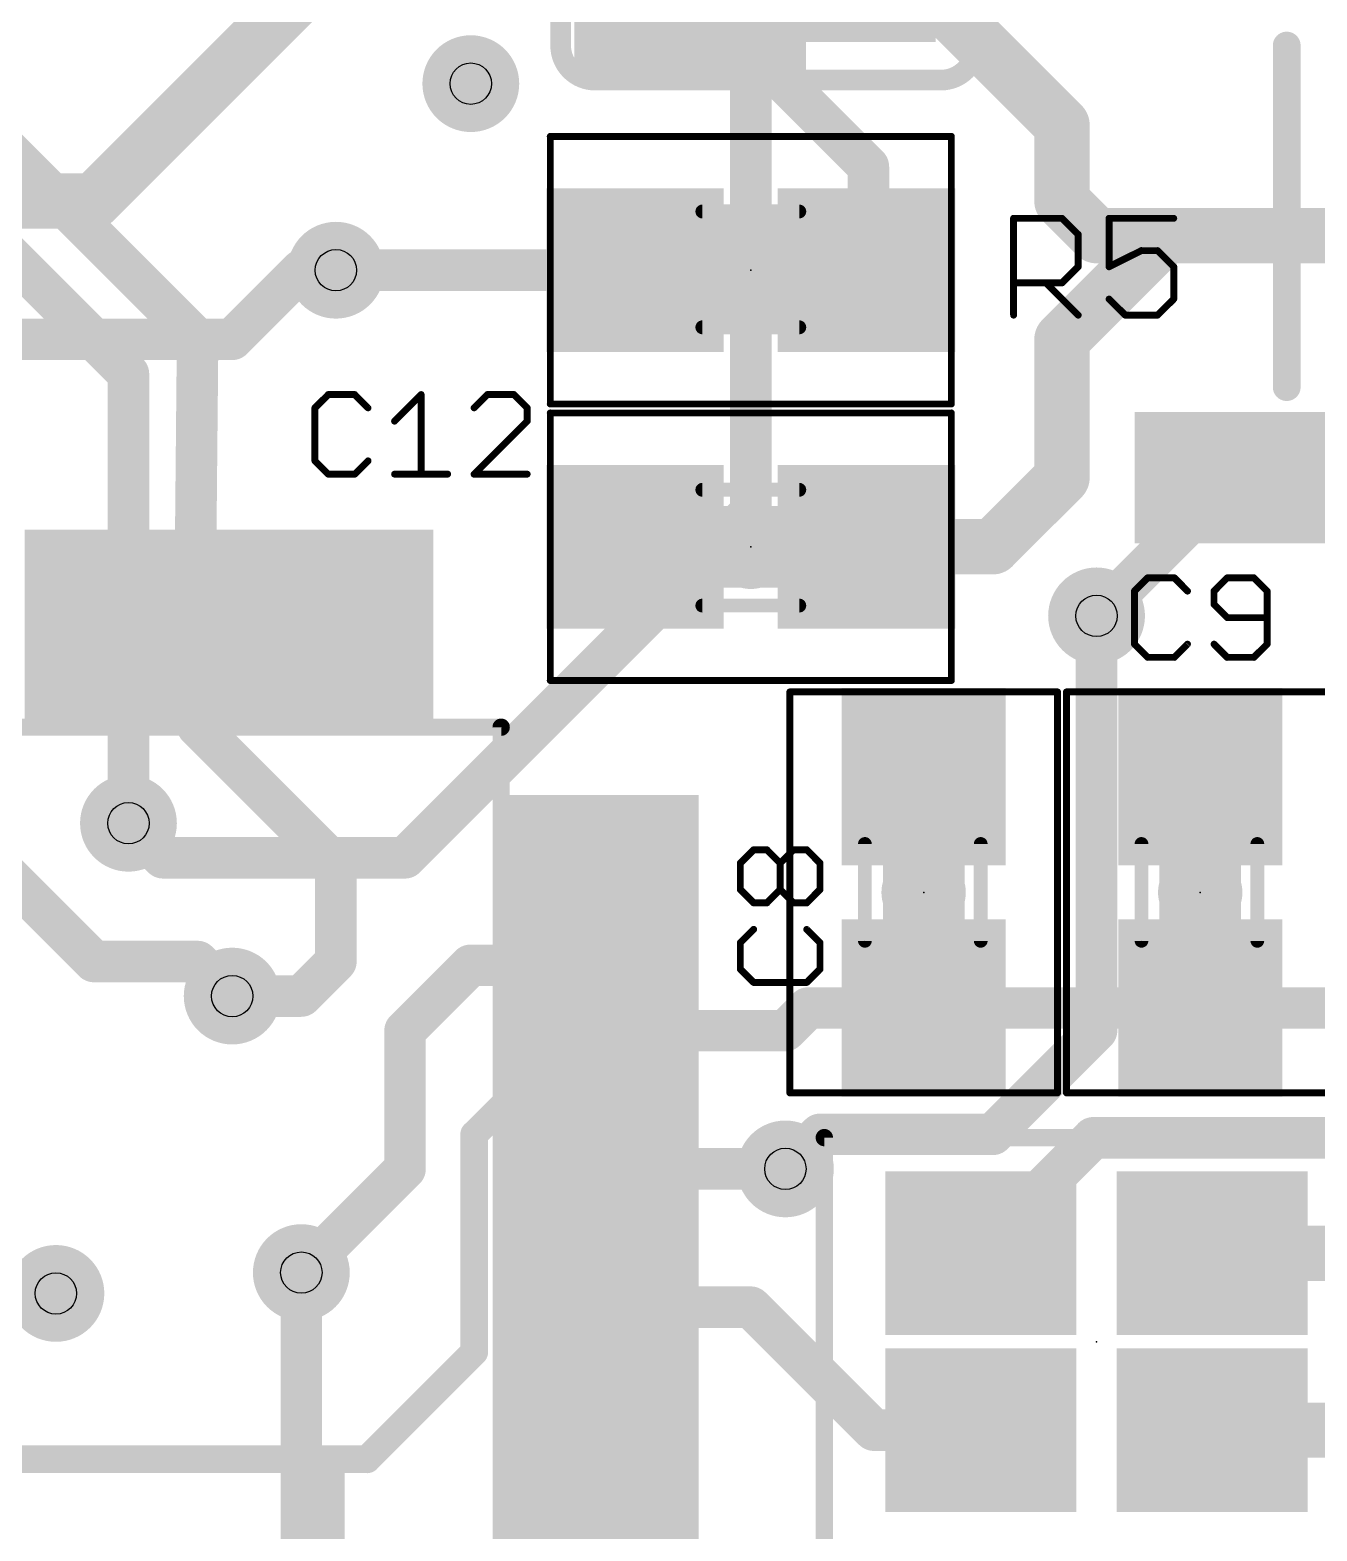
# Model space of a CAD drawing. Header units: inches. Extents: x 45 to 322, y 27 to 227.
# Drawn here: x 290.35 to 299.81, y 94.26 to 105.29 of the extents above; entities that cross this region are included whole.
import ezdxf

# ---------------------------------------------------------------- set-up
doc = ezdxf.new("R2010")
doc.units = ezdxf.units.IN
doc.header["$MEASUREMENT"] = 0
for name, color, linetype in [('1', 22, 'Continuous'), ('16', 175, 'Continuous'), ('18', 82, 'Continuous'), ('21', 253, 'Continuous'), ('23', 7, 'Continuous'), ('25', 253, 'Continuous'), ('29', 253, 'Continuous'), ('31', 253, 'Continuous'), ('35', 253, 'Continuous'), ('39', 22, 'Continuous'), ('44', 253, 'Continuous'), ('51', 253, 'Continuous')]:
    doc.layers.add(name, color=color, linetype=linetype)

# ---------------------------------------------------------------- blocks, each defined once
blk = doc.blocks.new('RECT')
blk.add_solid([(-0.5, -0.5), (0.5, -0.5), (-0.5, 0.5), (0.5, 0.5)])
blk = doc.blocks.new('ROUNDV')
at = {"const_width": 0.5}
blk.add_lwpolyline([(0, -0.25, 1), (0, 0.25, 1), (0, -0.25)], format="xyb", dxfattribs=at)

msp = doc.modelspace()

# ---------------------------------------------------------------- linework, layer by layer
msp.add_spline([(284.592, 226.968), (322.092, 126.968), (284.592, 26.968)], degree=3)
at = {"layer": '1'}
for points, const_width in [([(297.935, 104.595), (296.589, 105.941)], 0.406), ([(295.776, 105.941), (295.776, 105.026)], 0.305), ([(288.41, 105.433), (291.077, 102.766)], 0.305), ([(295.776, 105.026), (296.513, 104.29)], 0.305), ([(289.68, 104.925), (291.585, 103.02)], 0.305), ([(297.935, 104.036), (297.935, 104.595)], 0.406), ([(296.513, 104.29), (296.513, 103.541)], 0.305), ([(298.189, 103.782), (297.935, 104.036)], 0.406), ([(297.935, 103.02), (298.697, 103.782)], 0.406), ([(298.697, 103.782), (298.189, 103.782)], 0.406), ([(298.697, 103.782), (305.555, 103.782)], 0.406), ([(294.799, 103.528), (292.601, 103.528)], 0.305), ([(296.513, 103.541), (296.499, 103.528)], 0.305), ([(291.585, 103.02), (291.565, 100.92)], 0.305), ([(297.935, 102.004), (297.935, 103.02)], 0.406), ([(291.077, 102.766), (291.077, 100.932)], 0.305), ([(297.427, 101.496), (297.935, 102.004)], 0.406), ([(299.205, 102.004), (298.189, 100.988)], 0.305), ([(299.332, 102.004), (299.205, 102.004)], 0.305), ([(299.332, 102.004), (301.999, 102.004)], 0.305), ([(296.499, 101.496), (297.427, 101.496)], 0.406), ([(291.077, 100.932), (291.065, 100.92)], 0.305), ([(291.077, 100.908), (291.065, 100.92)], 0.305), ([(291.077, 99.464), (291.077, 100.908)], 0.305), ([(291.585, 100.9), (291.565, 100.92)], 0.305), ([(291.585, 100.175), (291.585, 100.9)], 0.305), ([(292.601, 99.159), (291.585, 100.175)], 0.305), ([(292.601, 98.448), (292.601, 99.159)], 0.305), ([(292.347, 98.194), (292.601, 98.448)], 0.305), ([(293.589, 98.42), (293.109, 97.94)], 0.305), ([(294.565, 98.42), (293.589, 98.42)], 0.305), ([(291.839, 98.194), (292.347, 98.194)], 0.305), ([(296.069, 98.106), (295.903, 97.94)], 0.305), ([(296.919, 98.106), (296.069, 98.106)], 0.305), ([(296.919, 98.106), (298.951, 98.106)], 0.305), ([(298.951, 98.106), (300.983, 98.106)], 0.305), ([(293.109, 97.94), (293.109, 96.924)], 0.305), ([(294.585, 97.94), (294.565, 97.92)], 0.305), ([(295.903, 97.94), (294.585, 97.94)], 0.305), ([(293.859, 97.42), (293.617, 97.178)], 0.203), ([(294.565, 97.42), (293.859, 97.42)], 0.203), ([(297.339, 96.328), (298.164, 97.152)], 0.305), ([(298.164, 97.152), (300.297, 97.152)], 0.305), ([(293.617, 97.178), (293.617, 95.578)], 0.203), ([(293.109, 96.924), (292.347, 96.162)], 0.305), ([(294.125, 96.924), (294.561, 96.924)], 0.305), ([(295.903, 96.924), (294.561, 96.924)], 0.305), ([(294.561, 96.924), (294.565, 96.92)], 0.305), ([(297.339, 96.304), (297.339, 96.328)], 0.203), ([(299.039, 96.304), (300.079, 96.304)], 0.406), ([(294.577, 95.908), (294.565, 95.92)], 0.305), ([(295.649, 95.908), (294.577, 95.908)], 0.305), ([(296.553, 95.004), (295.649, 95.908)], 0.305), ([(293.617, 95.578), (292.83, 94.79)], 0.203), ([(299.039, 95.004), (300.109, 95.004)], 0.406), ([(297.339, 95.004), (296.553, 95.004)], 0.305), ([(292.499, 94.79), (289.629, 94.79)], 0.203), ([(292.83, 94.79), (292.499, 94.79)], 0.203), ([(292.565, 94.725), (292.499, 94.79)], 0.203), ([(292.565, 92.42), (292.565, 94.725)], 0.203)]:
    msp.add_lwpolyline(points, dxfattribs=dict(at, const_width=const_width))
for points, const_width in [([(295.83, 105.08, 1), (295.722, 104.973)], 0.152), ([(295.7, 105.026, 1), (295.852, 105.026)], 0.152), ([(298.037, 104.595, 1), (297.833, 104.595)], 0.203), ([(297.863, 104.523, 1), (298.007, 104.666)], 0.203), ([(296.589, 104.29, 1), (296.436, 104.29)], 0.152), ([(296.459, 104.236, 1), (296.566, 104.344)], 0.152), ([(298.007, 104.108, 1), (297.863, 103.964)], 0.203), ([(297.833, 104.036, 1), (298.037, 104.036)], 0.203), ([(298.189, 103.883, 1), (298.189, 103.68)], 0.203), ([(298.117, 103.71, 1), (298.261, 103.854)], 0.203), ([(298.697, 103.883, 1), (298.697, 103.68)], 0.203), ([(298.769, 103.71, 1), (298.625, 103.854)], 0.203), ([(298.697, 103.68, 1), (298.697, 103.883)], 0.203), ([(292.601, 103.604, 1), (292.601, 103.452)], 0.152), ([(294.799, 103.452, 1), (294.799, 103.604)], 0.152), ([(296.566, 103.488, 1), (296.459, 103.595)], 0.152), ([(296.445, 103.582, 1), (296.553, 103.474)], 0.152), ([(296.436, 103.541, 1), (296.589, 103.541)], 0.152), ([(291.661, 103.019, 1), (291.509, 103.021)], 0.152), ([(291.531, 102.966, 1), (291.639, 103.074)], 0.152), ([(298.037, 103.02, 1), (297.833, 103.02)], 0.203), ([(297.863, 103.092, 1), (298.007, 102.948)], 0.203), ([(291.153, 102.766, 1), (291.001, 102.766)], 0.152), ([(291.023, 102.712, 1), (291.131, 102.82)], 0.152), ([(298.007, 101.932, 1), (297.863, 102.076)], 0.203), ([(299.205, 102.08, 1), (299.205, 101.928)], 0.152), ([(299.259, 101.95, 1), (299.151, 102.058)], 0.152), ([(299.332, 102.08, 1), (299.332, 101.928)], 0.152), ([(299.332, 101.928, 1), (299.332, 102.08)], 0.152), ([(297.833, 102.004, 1), (298.037, 102.004)], 0.203), ([(296.499, 101.597, 1), (296.499, 101.394)], 0.203), ([(297.427, 101.394, 1), (297.427, 101.597)], 0.203), ([(297.355, 101.568, 1), (297.499, 101.424)], 0.203), ([(291.119, 100.974, 1), (291.011, 100.866)], 0.152), ([(291.011, 100.974, 1), (291.119, 100.866)], 0.152), ([(291.153, 100.908, 1), (291.001, 100.908)], 0.152), ([(291.131, 100.878, 1), (291.023, 100.986)], 0.152), ([(291.023, 100.854, 1), (291.131, 100.962)], 0.152), ([(291.619, 100.974, 1), (291.511, 100.866)], 0.152), ([(291.661, 100.9, 1), (291.509, 100.9)], 0.152), ([(298.135, 101.042, 1), (298.243, 100.934)], 0.152), ([(291.001, 100.932, 1), (291.153, 100.932)], 0.152), ([(291.489, 100.921, 1), (291.641, 100.919)], 0.152), ([(291.531, 100.846, 1), (291.639, 100.954)], 0.152), ([(291.639, 100.229, 1), (291.531, 100.121)], 0.152), ([(291.509, 100.175, 1), (291.661, 100.175)], 0.152), ([(291.001, 99.464, 1), (291.153, 99.464)], 0.152), ([(292.677, 99.159, 1), (292.525, 99.159)], 0.152), ([(292.547, 99.105, 1), (292.655, 99.213)], 0.152), ([(292.525, 98.448, 1), (292.677, 98.448)], 0.152), ([(292.655, 98.394, 1), (292.547, 98.502)], 0.152), ([(293.589, 98.496, 1), (293.589, 98.344)], 0.152), ([(293.643, 98.366, 1), (293.535, 98.474)], 0.152), ([(294.565, 98.344, 1), (294.565, 98.496)], 0.152), ([(291.839, 98.27, 1), (291.839, 98.118)], 0.152), ([(292.293, 98.248, 1), (292.401, 98.14)], 0.152), ([(292.347, 98.118, 1), (292.347, 98.27)], 0.152), ([(296.069, 98.182, 1), (296.069, 98.03)], 0.152), ([(296.123, 98.052, 1), (296.015, 98.16)], 0.152), ([(296.919, 98.182, 1), (296.919, 98.03)], 0.152), ([(296.919, 98.03, 1), (296.919, 98.182)], 0.152), ([(298.951, 98.182, 1), (298.951, 98.03)], 0.152), ([(298.951, 98.03, 1), (298.951, 98.182)], 0.152), ([(293.185, 97.94, 1), (293.033, 97.94)], 0.152), ([(293.055, 97.994, 1), (293.163, 97.886)], 0.152), ([(294.585, 98.016, 1), (294.585, 97.864)], 0.152), ([(294.639, 97.886, 1), (294.531, 97.994)], 0.152), ([(295.849, 97.994, 1), (295.957, 97.886)], 0.152), ([(295.903, 97.864, 1), (295.903, 98.016)], 0.152), ([(294.511, 97.974, 1), (294.619, 97.866)], 0.152), ([(293.859, 97.471, 1), (293.859, 97.369)], 0.102), ([(293.895, 97.384, 1), (293.823, 97.456)], 0.102), ([(294.565, 97.369, 1), (294.565, 97.471)], 0.102), ([(298.164, 97.229, 1), (298.164, 97.076)], 0.152), ([(298.217, 97.099, 1), (298.11, 97.206)], 0.152), ([(293.668, 97.178, 1), (293.566, 97.178)], 0.102), ([(293.581, 97.214, 1), (293.653, 97.142)], 0.102), ([(293.163, 96.87, 1), (293.055, 96.978)], 0.152), ([(294.125, 97, 1), (294.125, 96.848)], 0.152), ([(294.561, 97, 1), (294.561, 96.848)], 0.152), ([(294.615, 96.978, 1), (294.507, 96.87)], 0.152), ([(294.561, 96.848, 1), (294.561, 97)], 0.152), ([(295.903, 96.848, 1), (295.903, 97)], 0.152), ([(293.033, 96.924, 1), (293.185, 96.924)], 0.152), ([(294.511, 96.866, 1), (294.619, 96.974)], 0.152), ([(297.285, 96.382, 1), (297.393, 96.274)], 0.152), ([(297.39, 96.328, 1), (297.288, 96.328)], 0.102), ([(299.039, 96.405, 1), (299.039, 96.202)], 0.203), ([(292.293, 96.216, 1), (292.401, 96.108)], 0.152), ([(297.288, 96.304, 1), (297.39, 96.304)], 0.102), ([(294.619, 95.974, 1), (294.511, 95.866)], 0.152), ([(294.577, 95.984, 1), (294.577, 95.832)], 0.152), ([(294.523, 95.854, 1), (294.631, 95.962)], 0.152), ([(295.703, 95.962, 1), (295.595, 95.854)], 0.152), ([(295.649, 95.832, 1), (295.649, 95.984)], 0.152), ([(293.566, 95.578, 1), (293.668, 95.578)], 0.102), ([(293.653, 95.542, 1), (293.581, 95.614)], 0.102), ([(299.039, 95.105, 1), (299.039, 94.902)], 0.203), ([(296.553, 95.08, 1), (296.553, 94.928)], 0.152), ([(296.499, 94.95, 1), (296.607, 95.058)], 0.152), ([(297.339, 94.928, 1), (297.339, 95.08)], 0.152), ([(292.499, 94.841, 1), (292.499, 94.739)], 0.102), ([(292.535, 94.826, 1), (292.463, 94.754)], 0.102), ([(292.499, 94.739, 1), (292.499, 94.841)], 0.102), ([(292.794, 94.826, 1), (292.865, 94.754)], 0.102), ([(292.83, 94.739, 1), (292.83, 94.841)], 0.102), ([(292.616, 94.725, 1), (292.514, 94.725)], 0.102), ([(292.529, 94.689, 1), (292.601, 94.761)], 0.102)]:
    msp.add_lwpolyline(points, format="xyb", dxfattribs=dict(at, const_width=const_width))
at = {"layer": '16'}
for points, const_width in [([(295.649, 108.354), (295.649, 101.75)], 0.305), ([(293.109, 106.322), (290.823, 104.036)], 0.406), ([(290.823, 104.036), (288.029, 104.036)], 0.406), ([(292.347, 103.528), (291.839, 103.02)], 0.305), ([(292.601, 103.528), (292.347, 103.528)], 0.305), ([(291.839, 103.02), (290.061, 103.02)], 0.305), ([(295.649, 101.75), (293.109, 99.21)], 0.305), ([(298.189, 100.988), (298.189, 97.94)], 0.305), ([(291.331, 99.21), (291.077, 99.464)], 0.305), ([(290.061, 99.21), (290.823, 98.448)], 0.305), ([(293.109, 99.21), (291.331, 99.21)], 0.305), ([(290.823, 98.448), (291.585, 98.448)], 0.305), ([(291.585, 98.448), (291.839, 98.194)], 0.305), ([(298.189, 97.94), (297.427, 97.178)], 0.305), ([(296.157, 97.178), (295.903, 96.924)], 0.305), ([(297.427, 97.178), (296.157, 97.178)], 0.305), ([(292.347, 96.162), (292.347, 91.082)], 0.305)]:
    msp.add_lwpolyline(points, dxfattribs=dict(at, const_width=const_width))
for points, const_width in [([(290.823, 103.934, 1), (290.823, 104.137)], 0.203), ([(290.751, 104.108, 1), (290.895, 103.964)], 0.203), ([(292.347, 103.604, 1), (292.347, 103.452)], 0.152), ([(292.401, 103.474, 1), (292.293, 103.582)], 0.152), ([(292.601, 103.452, 1), (292.601, 103.604)], 0.152), ([(291.785, 103.074, 1), (291.893, 102.966)], 0.152), ([(291.839, 102.944, 1), (291.839, 103.096)], 0.152), ([(295.573, 101.75, 1), (295.725, 101.75)], 0.152), ([(295.703, 101.696, 1), (295.595, 101.804)], 0.152), ([(298.265, 100.988, 1), (298.113, 100.988)], 0.152), ([(291.131, 99.518, 1), (291.023, 99.41)], 0.152), ([(291.331, 99.286, 1), (291.331, 99.134)], 0.152), ([(291.277, 99.156, 1), (291.385, 99.264)], 0.152), ([(293.055, 99.264, 1), (293.163, 99.156)], 0.152), ([(293.109, 99.134, 1), (293.109, 99.286)], 0.152), ([(290.823, 98.524, 1), (290.823, 98.372)], 0.152), ([(290.769, 98.394, 1), (290.877, 98.502)], 0.152), ([(291.639, 98.502, 1), (291.531, 98.394)], 0.152), ([(291.585, 98.372, 1), (291.585, 98.524)], 0.152), ([(291.785, 98.14, 1), (291.893, 98.248)], 0.152), ([(298.243, 97.886, 1), (298.135, 97.994)], 0.152), ([(298.113, 97.94, 1), (298.265, 97.94)], 0.152), ([(296.157, 97.254, 1), (296.157, 97.102)], 0.152), ([(296.211, 97.124, 1), (296.103, 97.232)], 0.152), ([(297.373, 97.232, 1), (297.481, 97.124)], 0.152), ([(297.427, 97.102, 1), (297.427, 97.254)], 0.152), ([(295.849, 96.978, 1), (295.957, 96.87)], 0.152), ([(292.423, 96.162, 1), (292.271, 96.162)], 0.152)]:
    msp.add_lwpolyline(points, format="xyb", dxfattribs=dict(at, const_width=const_width))
at = {"layer": '21'}
for points, const_width in [([(294.252, 106.703), (294.252, 105.179)], 0.152), ([(297.3, 106.703), (297.3, 105.179)], 0.152), ([(299.586, 102.669), (299.586, 105.179)], 0.203), ([(297.046, 104.925), (294.506, 104.925)], 0.152), ([(295.649, 101.465), (295.649, 101.526)], 0.559), ([(286.815, 100.17), (293.815, 100.17)], 0.127), ([(293.815, 100.17), (293.815, 93.17)], 0.127), ([(296.888, 98.956), (296.949, 98.956)], 0.559), ([(298.92, 98.956), (298.981, 98.956)], 0.559), ([(300.289, 97.154), (296.189, 97.154)], 0.127), ([(296.189, 97.154), (296.189, 94.154)], 0.127)]:
    msp.add_lwpolyline(points, dxfattribs=dict(at, const_width=const_width))
for points, const_width in [([(294.252, 105.179, 0.4142), (294.506, 104.925)], 0.152), ([(294.29, 105.179, 1), (294.214, 105.179)], 0.0762), ([(297.046, 104.925, 0.4142), (297.3, 105.179)], 0.152), ([(297.338, 105.179, 1), (297.262, 105.179)], 0.0762), ([(299.637, 105.179, 1), (299.535, 105.179)], 0.102), ([(294.214, 105.179, 1), (294.29, 105.179)], 0.0762), ([(297.262, 105.179, 1), (297.338, 105.179)], 0.0762), ([(294.506, 104.963, 1), (294.506, 104.887)], 0.0762), ([(294.506, 104.887, 1), (294.506, 104.963)], 0.0762), ([(297.046, 104.963, 1), (297.046, 104.887)], 0.0762), ([(297.046, 104.887, 1), (297.046, 104.963)], 0.0762), ([(299.535, 102.669, 1), (299.637, 102.669)], 0.102), ([(295.789, 101.526, 1), (295.509, 101.526)], 0.279), ([(295.509, 101.465, 1), (295.789, 101.465)], 0.279), ([(293.847, 100.17, 1), (293.783, 100.17)], 0.0635), ([(293.815, 100.138, 1), (293.815, 100.202)], 0.0635), ([(296.888, 99.096, 1), (296.888, 98.816)], 0.279), ([(296.949, 98.816, 1), (296.949, 99.096)], 0.279), ([(298.92, 99.096, 1), (298.92, 98.816)], 0.279), ([(298.981, 98.816, 1), (298.981, 99.096)], 0.279), ([(296.189, 97.186, 1), (296.189, 97.122)], 0.0635), ([(296.221, 97.154, 1), (296.157, 97.154)], 0.0635)]:
    msp.add_lwpolyline(points, format="xyb", dxfattribs=dict(at, const_width=const_width))
at = {"layer": '23'}
for p in [(295.649, 103.528), (295.649, 101.496), (296.919, 98.956), (298.951, 98.956), (298.189, 95.654)]:
    msp.add_point(p, dxfattribs=at)
at = {"layer": '25', "const_width": 0.0508}
for points in [[(297.579, 103.198), (297.579, 103.909)], [(297.579, 103.909), (297.935, 103.909)], [(297.935, 103.909), (298.054, 103.791)], [(298.756, 103.909), (298.281, 103.909)], [(298.281, 103.909), (298.281, 103.554)], [(298.054, 103.791), (298.054, 103.554)], [(298.281, 103.554), (298.518, 103.672)], [(298.518, 103.672), (298.637, 103.672)], [(298.637, 103.672), (298.756, 103.554)], [(298.054, 103.554), (297.935, 103.435)], [(298.756, 103.554), (298.756, 103.316)], [(297.935, 103.435), (297.579, 103.435)], [(297.817, 103.435), (298.054, 103.198)], [(298.4, 103.198), (298.281, 103.316)], [(298.756, 103.316), (298.637, 103.198)], [(298.637, 103.198), (298.4, 103.198)], [(292.545, 102.614), (292.447, 102.516)], [(292.739, 102.614), (292.545, 102.614)], [(292.837, 102.516), (292.739, 102.614)], [(293.032, 102.419), (293.227, 102.614)], [(293.227, 102.614), (293.227, 102.029)], [(293.714, 102.614), (293.616, 102.516)], [(293.909, 102.614), (293.714, 102.614)], [(294.006, 102.516), (293.909, 102.614)], [(292.447, 102.516), (292.447, 102.127)], [(294.006, 102.419), (294.006, 102.516)], [(293.616, 102.029), (294.006, 102.419)], [(292.447, 102.127), (292.545, 102.029)], [(292.739, 102.029), (292.837, 102.127)], [(292.545, 102.029), (292.739, 102.029)], [(293.032, 102.029), (293.422, 102.029)], [(294.006, 102.029), (293.616, 102.029)], [(298.565, 101.268), (298.467, 101.17)], [(298.76, 101.268), (298.565, 101.268)], [(298.857, 101.17), (298.76, 101.268)], [(299.149, 101.268), (299.052, 101.17)], [(299.344, 101.268), (299.149, 101.268)], [(299.442, 101.17), (299.344, 101.268)], [(298.467, 101.17), (298.467, 100.78)], [(299.052, 101.17), (299.052, 101.073)], [(299.442, 100.78), (299.442, 101.17)], [(299.052, 101.073), (299.149, 100.975)], [(299.149, 100.975), (299.442, 100.975)], [(298.467, 100.78), (298.565, 100.683)], [(298.565, 100.683), (298.76, 100.683)], [(298.76, 100.683), (298.857, 100.78)], [(299.052, 100.78), (299.149, 100.683)], [(299.149, 100.683), (299.344, 100.683)], [(299.344, 100.683), (299.442, 100.78)], [(295.572, 99.171), (295.67, 99.269)], [(295.67, 99.269), (295.767, 99.269)], [(295.767, 99.269), (295.865, 99.171)], [(295.865, 99.171), (295.962, 99.269)], [(295.962, 99.269), (296.06, 99.269)], [(296.06, 99.269), (296.157, 99.171)], [(295.572, 98.977), (295.572, 99.171)], [(295.865, 98.977), (295.865, 99.171)], [(296.157, 99.171), (296.157, 98.977)], [(295.67, 98.879), (295.572, 98.977)], [(295.865, 98.977), (295.767, 98.879)], [(295.962, 98.879), (295.865, 98.977)], [(296.157, 98.977), (296.06, 98.879)], [(295.767, 98.879), (295.67, 98.879)], [(296.06, 98.879), (295.962, 98.879)], [(295.67, 98.684), (295.572, 98.587)], [(295.572, 98.587), (295.572, 98.392)], [(296.157, 98.587), (296.06, 98.684)], [(296.157, 98.392), (296.157, 98.587)], [(295.572, 98.392), (295.67, 98.294)], [(296.06, 98.294), (296.157, 98.392)], [(295.67, 98.294), (296.06, 98.294)]]:
    msp.add_lwpolyline(points, dxfattribs=at)
at = {"layer": '25', "const_width": 0.0254}
for points in [[(297.592, 103.909, 1), (297.567, 103.909)], [(297.579, 103.922, 1), (297.579, 103.897)], [(297.944, 103.918, 1), (297.926, 103.9)], [(297.935, 103.897, 1), (297.935, 103.922)], [(298.281, 103.922, 1), (298.281, 103.897)], [(298.294, 103.909, 1), (298.268, 103.909)], [(298.756, 103.897, 1), (298.756, 103.922)], [(298.067, 103.791, 1), (298.041, 103.791)], [(298.045, 103.782, 1), (298.063, 103.8)], [(298.518, 103.685, 1), (298.518, 103.659)], [(298.524, 103.661, 1), (298.513, 103.684)], [(298.646, 103.681, 1), (298.628, 103.663)], [(298.637, 103.659, 1), (298.637, 103.685)], [(298.063, 103.545, 1), (298.045, 103.563)], [(298.275, 103.565, 1), (298.287, 103.542)], [(298.768, 103.554, 1), (298.743, 103.554)], [(298.747, 103.545, 1), (298.765, 103.563)], [(297.579, 103.448, 1), (297.579, 103.422)], [(297.826, 103.444, 1), (297.808, 103.426)], [(297.935, 103.422, 1), (297.935, 103.448)], [(298.041, 103.554, 1), (298.067, 103.554)], [(298.268, 103.554, 1), (298.294, 103.554)], [(297.926, 103.444, 1), (297.944, 103.426)], [(298.29, 103.325, 1), (298.272, 103.307)], [(298.743, 103.316, 1), (298.768, 103.316)], [(298.765, 103.307, 1), (298.747, 103.325)], [(297.567, 103.198, 1), (297.592, 103.198)], [(298.045, 103.189, 1), (298.063, 103.207)], [(298.4, 103.21, 1), (298.4, 103.185)], [(298.391, 103.189, 1), (298.409, 103.207)], [(298.628, 103.207, 1), (298.646, 103.189)], [(298.637, 103.185, 1), (298.637, 103.21)], [(292.545, 102.627, 1), (292.545, 102.601)], [(292.553, 102.605, 1), (292.536, 102.623)], [(292.748, 102.623, 1), (292.73, 102.605)], [(292.739, 102.601, 1), (292.739, 102.627)], [(293.239, 102.614, 1), (293.214, 102.614)], [(293.236, 102.605, 1), (293.218, 102.623)], [(293.714, 102.627, 1), (293.714, 102.601)], [(293.723, 102.605, 1), (293.705, 102.623)], [(293.918, 102.623, 1), (293.9, 102.605)], [(293.909, 102.601, 1), (293.909, 102.627)], [(292.46, 102.516, 1), (292.434, 102.516)], [(292.438, 102.525, 1), (292.456, 102.508)], [(292.828, 102.508, 1), (292.846, 102.525)], [(293.607, 102.525, 1), (293.625, 102.508)], [(294.019, 102.516, 1), (293.994, 102.516)], [(293.997, 102.508, 1), (294.015, 102.525)], [(293.023, 102.428, 1), (293.041, 102.41)], [(293.994, 102.419, 1), (294.019, 102.419)], [(294.015, 102.41, 1), (293.997, 102.428)], [(292.456, 102.136, 1), (292.438, 102.118)], [(292.434, 102.127, 1), (292.46, 102.127)], [(292.846, 102.118, 1), (292.828, 102.136)], [(292.545, 102.042, 1), (292.545, 102.017)], [(292.536, 102.02, 1), (292.553, 102.038)], [(292.73, 102.038, 1), (292.748, 102.02)], [(292.739, 102.017, 1), (292.739, 102.042)], [(293.032, 102.042, 1), (293.032, 102.017)], [(293.214, 102.029, 1), (293.239, 102.029)], [(293.422, 102.017, 1), (293.422, 102.042)], [(293.616, 102.042, 1), (293.616, 102.017)], [(293.607, 102.038, 1), (293.625, 102.02)], [(294.006, 102.017, 1), (294.006, 102.042)], [(298.565, 101.28, 1), (298.565, 101.255)], [(298.574, 101.259, 1), (298.556, 101.277)], [(298.769, 101.277, 1), (298.751, 101.259)], [(298.76, 101.255, 1), (298.76, 101.28)], [(299.149, 101.28, 1), (299.149, 101.255)], [(299.158, 101.259, 1), (299.141, 101.277)], [(299.353, 101.277, 1), (299.335, 101.259)], [(299.344, 101.255, 1), (299.344, 101.28)], [(298.48, 101.17, 1), (298.455, 101.17)], [(298.458, 101.179, 1), (298.476, 101.161)], [(298.848, 101.161, 1), (298.866, 101.179)], [(299.065, 101.17, 1), (299.039, 101.17)], [(299.043, 101.179, 1), (299.061, 101.161)], [(299.455, 101.17, 1), (299.429, 101.17)], [(299.433, 101.161, 1), (299.451, 101.179)], [(299.061, 101.082, 1), (299.043, 101.064)], [(299.039, 101.073, 1), (299.065, 101.073)], [(299.149, 100.988, 1), (299.149, 100.963)], [(299.141, 100.966, 1), (299.158, 100.984)], [(299.442, 100.963, 1), (299.442, 100.988)], [(298.476, 100.789, 1), (298.458, 100.772)], [(298.455, 100.78, 1), (298.48, 100.78)], [(298.565, 100.696, 1), (298.565, 100.67)], [(298.556, 100.674, 1), (298.574, 100.692)], [(298.751, 100.692, 1), (298.769, 100.674)], [(298.76, 100.67, 1), (298.76, 100.696)], [(298.866, 100.772, 1), (298.848, 100.789)], [(299.061, 100.789, 1), (299.043, 100.772)], [(299.149, 100.696, 1), (299.149, 100.67)], [(299.141, 100.674, 1), (299.158, 100.692)], [(299.335, 100.692, 1), (299.353, 100.674)], [(299.344, 100.67, 1), (299.344, 100.696)], [(299.429, 100.78, 1), (299.455, 100.78)], [(299.451, 100.772, 1), (299.433, 100.789)], [(295.67, 99.282, 1), (295.67, 99.256)], [(295.679, 99.26, 1), (295.661, 99.278)], [(295.776, 99.278, 1), (295.758, 99.26)], [(295.767, 99.256, 1), (295.767, 99.282)], [(295.962, 99.282, 1), (295.962, 99.256)], [(295.971, 99.26, 1), (295.953, 99.278)], [(296.068, 99.278, 1), (296.051, 99.26)], [(296.06, 99.256, 1), (296.06, 99.282)], [(295.585, 99.171, 1), (295.56, 99.171)], [(295.563, 99.18, 1), (295.581, 99.163)], [(295.877, 99.171, 1), (295.852, 99.171)], [(295.856, 99.18, 1), (295.874, 99.163)], [(295.856, 99.163, 1), (295.874, 99.18)], [(296.17, 99.171, 1), (296.144, 99.171)], [(296.148, 99.163, 1), (296.166, 99.18)], [(295.581, 98.986, 1), (295.563, 98.968)], [(295.56, 98.977, 1), (295.585, 98.977)], [(295.874, 98.986, 1), (295.856, 98.968)], [(295.852, 98.977, 1), (295.877, 98.977)], [(295.874, 98.968, 1), (295.856, 98.986)], [(296.144, 98.977, 1), (296.17, 98.977)], [(296.166, 98.968, 1), (296.148, 98.986)], [(295.67, 98.892, 1), (295.67, 98.866)], [(295.661, 98.87, 1), (295.679, 98.888)], [(295.758, 98.888, 1), (295.776, 98.87)], [(295.767, 98.866, 1), (295.767, 98.892)], [(295.962, 98.892, 1), (295.962, 98.866)], [(295.953, 98.87, 1), (295.971, 98.888)], [(296.051, 98.888, 1), (296.068, 98.87)], [(296.06, 98.866, 1), (296.06, 98.892)], [(295.585, 98.587, 1), (295.56, 98.587)], [(295.563, 98.596, 1), (295.581, 98.578)], [(295.679, 98.675, 1), (295.661, 98.693)], [(296.068, 98.693, 1), (296.051, 98.675)], [(296.17, 98.587, 1), (296.144, 98.587)], [(296.148, 98.578, 1), (296.166, 98.596)], [(295.581, 98.401, 1), (295.563, 98.383)], [(295.56, 98.392, 1), (295.585, 98.392)], [(296.144, 98.392, 1), (296.17, 98.392)], [(296.166, 98.383, 1), (296.148, 98.401)], [(295.67, 98.307, 1), (295.67, 98.282)], [(295.661, 98.285, 1), (295.679, 98.303)], [(296.051, 98.303, 1), (296.068, 98.285)], [(296.06, 98.282, 1), (296.06, 98.307)]]:
    msp.add_lwpolyline(points, format="xyb", dxfattribs=at)
at = {"layer": '39', "const_width": 0.0508}
for points in [[(294.176, 104.511), (297.122, 104.511)], [(294.176, 102.545), (294.176, 104.511)], [(297.122, 104.511), (297.122, 102.545)], [(297.122, 102.545), (294.176, 102.545)], [(294.176, 100.513), (294.176, 102.479)], [(294.176, 102.479), (297.122, 102.479)], [(297.122, 102.479), (297.122, 100.513)], [(297.122, 100.513), (294.176, 100.513)], [(295.936, 97.483), (295.936, 100.429)], [(295.936, 100.429), (297.902, 100.429)], [(297.902, 100.429), (297.902, 97.483)], [(297.968, 97.483), (297.968, 100.429)], [(297.968, 100.429), (299.934, 100.429)], [(297.902, 97.483), (295.936, 97.483)], [(299.934, 97.483), (297.968, 97.483)]]:
    msp.add_lwpolyline(points, dxfattribs=at)
at = {"layer": '39', "const_width": 0.0254}
for points in [[(294.176, 104.524, 1), (294.176, 104.498)], [(294.189, 104.511, 1), (294.163, 104.511)], [(297.135, 104.511, 1), (297.109, 104.511)], [(297.122, 104.498, 1), (297.122, 104.524)], [(294.176, 102.558, 1), (294.176, 102.532)], [(294.163, 102.545, 1), (294.189, 102.545)], [(294.189, 102.479, 1), (294.163, 102.479)], [(294.176, 102.492, 1), (294.176, 102.466)], [(297.109, 102.545, 1), (297.135, 102.545)], [(297.135, 102.479, 1), (297.109, 102.479)], [(297.122, 102.532, 1), (297.122, 102.558)], [(297.122, 102.466, 1), (297.122, 102.492)], [(294.176, 100.526, 1), (294.176, 100.5)], [(294.163, 100.513, 1), (294.189, 100.513)], [(297.109, 100.513, 1), (297.135, 100.513)], [(297.122, 100.5, 1), (297.122, 100.526)], [(295.949, 100.429, 1), (295.923, 100.429)], [(295.936, 100.442, 1), (295.936, 100.416)], [(297.915, 100.429, 1), (297.889, 100.429)], [(297.902, 100.416, 1), (297.902, 100.442)], [(297.981, 100.429, 1), (297.955, 100.429)], [(297.968, 100.442, 1), (297.968, 100.416)], [(295.936, 97.496, 1), (295.936, 97.47)], [(297.902, 97.47, 1), (297.902, 97.496)], [(297.968, 97.496, 1), (297.968, 97.47)], [(295.923, 97.483, 1), (295.949, 97.483)], [(297.889, 97.483, 1), (297.915, 97.483)], [(297.955, 97.483, 1), (297.981, 97.483)]]:
    msp.add_lwpolyline(points, format="xyb", dxfattribs=at)
at = {"layer": '44'}
for centre in [(293.592, 104.899), (292.601, 103.528), (298.189, 100.988), (291.077, 99.464), (291.839, 98.194), (295.903, 96.924), (292.347, 96.162), (290.544, 96.009)]:
    msp.add_circle(centre, 0.152, dxfattribs=at)
at = {"layer": '51'}
for points, const_width in [([(295.293, 103.96), (296.005, 103.96)], 0.102), ([(295.293, 103.109), (296.005, 103.109)], 0.102), ([(300.586, 101.369), (299.586, 102.369)], 0.203), ([(296.005, 101.915), (295.293, 101.915)], 0.102), ([(296.005, 101.064), (295.293, 101.064)], 0.102), ([(296.487, 98.6), (296.487, 99.312)], 0.102), ([(297.338, 98.6), (297.338, 99.312)], 0.102), ([(298.519, 98.6), (298.519, 99.312)], 0.102), ([(299.37, 98.6), (299.37, 99.312)], 0.102)]:
    msp.add_lwpolyline(points, dxfattribs=dict(at, const_width=const_width))
for points, const_width in [([(295.293, 103.985, 1), (295.293, 103.934)], 0.0508), ([(296.005, 103.934, 1), (296.005, 103.985)], 0.0508), ([(295.293, 103.134, 1), (295.293, 103.083)], 0.0508), ([(296.005, 103.083, 1), (296.005, 103.134)], 0.0508), ([(299.622, 102.405, 1), (299.55, 102.333)], 0.102), ([(295.293, 101.94, 1), (295.293, 101.889)], 0.0508), ([(296.005, 101.889, 1), (296.005, 101.94)], 0.0508), ([(295.293, 101.089, 1), (295.293, 101.038)], 0.0508), ([(296.005, 101.038, 1), (296.005, 101.089)], 0.0508), ([(296.512, 99.312, 1), (296.462, 99.312)], 0.0508), ([(297.363, 99.312, 1), (297.313, 99.312)], 0.0508), ([(298.544, 99.312, 1), (298.494, 99.312)], 0.0508), ([(299.395, 99.312, 1), (299.345, 99.312)], 0.0508), ([(296.462, 98.6, 1), (296.512, 98.6)], 0.0508), ([(297.313, 98.6, 1), (297.363, 98.6)], 0.0508), ([(298.494, 98.6, 1), (298.544, 98.6)], 0.0508), ([(299.345, 98.6, 1), (299.395, 98.6)], 0.0508)]:
    msp.add_lwpolyline(points, format="xyb", dxfattribs=dict(at, const_width=const_width))

# ---------------------------------------------------------------- block references
at = {"layer": '1'}
for p, xscale in [((294.799, 103.528), 1.1), ((296.499, 103.528), 1.1), ((297.339, 95.004), 1.2), ((299.039, 95.004), 1.2)]:
    msp.add_blockref('RECT', p, dxfattribs=dict(at, xscale=xscale))
for p, xscale, yscale, rotation in [((299.332, 102.004), 0.762, 1.524, 90), ((290.565, 100.92), 1.2, 0.3, 270), ((291.065, 100.92), 1.2, 0.3, 270), ((291.565, 100.92), 1.2, 0.3, 270), ((292.065, 100.92), 1.2, 0.3, 270), ((292.565, 100.92), 1.2, 0.3, 270), ((293.065, 100.92), 1.2, 0.3, 270), ((294.565, 99.42), 1.2, 0.3, 180), ((294.565, 98.92), 1.2, 0.3, 180), ((294.565, 98.42), 1.2, 0.3, 180), ((294.565, 97.92), 1.2, 0.3, 180), ((294.565, 97.42), 1.2, 0.3, 180), ((294.565, 96.92), 1.2, 0.3, 180), ((294.565, 96.42), 1.2, 0.3, 180), ((294.565, 95.92), 1.2, 0.3, 180), ((294.565, 95.42), 1.2, 0.3, 180), ((294.565, 94.92), 1.2, 0.3, 180), ((294.565, 94.42), 1.2, 0.3, 180)]:
    msp.add_blockref('RECT', p, dxfattribs=dict(at, xscale=xscale, yscale=yscale, rotation=rotation))
for p, xscale, rotation in [((294.799, 101.496), 1.1, 180), ((296.499, 101.496), 1.1, 180), ((296.919, 99.806), 1.1, 90), ((298.951, 99.806), 1.1, 90), ((296.919, 98.106), 1.1, 90), ((298.951, 98.106), 1.1, 90), ((297.339, 96.304), 1.2, 180), ((299.039, 96.304), 1.2, 180)]:
    msp.add_blockref('RECT', p, dxfattribs=dict(at, xscale=xscale, rotation=rotation))
at = {"layer": '18', "xscale": 0.7112, "yscale": 0.7112}
for p in [(293.592, 104.899), (293.592, 104.899), (292.601, 103.528), (292.601, 103.528), (298.189, 100.988), (298.189, 100.988), (291.077, 99.464), (291.077, 99.464), (291.839, 98.194), (291.839, 98.194), (295.903, 96.924), (295.903, 96.924), (292.347, 96.162), (292.347, 96.162), (290.544, 96.009), (290.544, 96.009)]:
    msp.add_blockref('ROUNDV', p, dxfattribs=at)
at = {"layer": '21', "xscale": 0.4572, "yscale": 0.762}
msp.add_blockref('RECT', (295.649, 103.528), dxfattribs=at)
at = {"layer": '29'}
for p, xscale, yscale, rotation in [((294.963, 105.941), 0.8382, 1.4732, 180), ((295.776, 105.941), 0.8382, 1.4732, 180), ((296.589, 105.941), 0.8382, 1.4732, 180), ((299.332, 102.004), 0.9652, 1.7272, 90), ((294.799, 101.496), 1.3032, 1.2032, 180), ((296.499, 101.496), 1.3032, 1.2032, 180), ((290.565, 100.92), 1.4032, 0.5032, 270), ((291.065, 100.92), 1.4032, 0.5032, 270), ((291.565, 100.92), 1.4032, 0.5032, 270), ((292.065, 100.92), 1.4032, 0.5032, 270), ((292.565, 100.92), 1.4032, 0.5032, 270), ((293.065, 100.92), 1.4032, 0.5032, 270), ((296.919, 99.806), 1.3032, 1.2032, 90), ((298.951, 99.806), 1.3032, 1.2032, 90), ((294.565, 99.42), 1.4032, 0.5032, 180), ((294.565, 98.92), 1.4032, 0.5032, 180), ((296.919, 98.106), 1.3032, 1.2032, 90), ((298.951, 98.106), 1.3032, 1.2032, 90), ((294.565, 98.42), 1.4032, 0.5032, 180), ((294.565, 97.92), 1.4032, 0.5032, 180), ((294.565, 97.42), 1.4032, 0.5032, 180), ((294.565, 96.92), 1.4032, 0.5032, 180), ((297.339, 96.304), 1.4032, 1.2032, 180), ((299.039, 96.304), 1.4032, 1.2032, 180), ((294.565, 96.42), 1.4032, 0.5032, 180), ((294.565, 95.92), 1.4032, 0.5032, 180), ((294.565, 95.42), 1.4032, 0.5032, 180), ((294.565, 94.92), 1.4032, 0.5032, 180), ((294.565, 94.42), 1.4032, 0.5032, 180)]:
    msp.add_blockref('RECT', p, dxfattribs=dict(at, xscale=xscale, yscale=yscale, rotation=rotation))
at = {"layer": '29', "yscale": 1.2032}
for p, xscale in [((294.799, 103.528), 1.3032), ((296.499, 103.528), 1.3032), ((297.339, 95.004), 1.4032), ((299.039, 95.004), 1.4032)]:
    msp.add_blockref('RECT', p, dxfattribs=dict(at, xscale=xscale))
at = {"layer": '31'}
for p, xscale, yscale, rotation in [((295.204, 105.954), 1.7018, 2.0066, 180), ((299.332, 102.004), 0.762, 1.524, 90), ((290.565, 100.92), 1.2, 0.3, 270), ((291.065, 100.92), 1.2, 0.3, 270), ((291.565, 100.92), 1.2, 0.3, 270), ((292.065, 100.92), 1.2, 0.3, 270), ((292.565, 100.92), 1.2, 0.3, 270), ((293.065, 100.92), 1.2, 0.3, 270), ((294.565, 99.42), 1.2, 0.3, 180), ((294.565, 98.92), 1.2, 0.3, 180), ((294.565, 98.42), 1.2, 0.3, 180), ((294.565, 97.92), 1.2, 0.3, 180), ((294.565, 97.42), 1.2, 0.3, 180), ((294.565, 96.92), 1.2, 0.3, 180), ((294.565, 96.42), 1.2, 0.3, 180), ((294.565, 95.92), 1.2, 0.3, 180), ((294.565, 95.42), 1.2, 0.3, 180), ((294.565, 94.92), 1.2, 0.3, 180), ((294.565, 94.42), 1.2, 0.3, 180)]:
    msp.add_blockref('RECT', p, dxfattribs=dict(at, xscale=xscale, yscale=yscale, rotation=rotation))
for p, xscale in [((294.799, 103.528), 1.1), ((296.499, 103.528), 1.1), ((297.339, 95.004), 1.2), ((299.039, 95.004), 1.2)]:
    msp.add_blockref('RECT', p, dxfattribs=dict(at, xscale=xscale))
for p, xscale, rotation in [((294.799, 101.496), 1.1, 180), ((296.499, 101.496), 1.1, 180), ((296.919, 99.806), 1.1, 90), ((298.951, 99.806), 1.1, 90), ((296.919, 98.106), 1.1, 90), ((298.951, 98.106), 1.1, 90), ((297.339, 96.304), 1.2, 180), ((299.039, 96.304), 1.2, 180)]:
    msp.add_blockref('RECT', p, dxfattribs=dict(at, xscale=xscale, rotation=rotation))
at = {"layer": '35', "xscale": 0.3998, "yscale": 0.6}
msp.add_blockref('RECT', (295.649, 103.528), dxfattribs=at)
for p, rotation in [((295.649, 101.496), 180), ((296.919, 98.956), 90), ((298.951, 98.956), 90)]:
    msp.add_blockref('RECT', p, dxfattribs=dict(at, rotation=rotation))
at = {"layer": '51', "xscale": 0.5001, "yscale": 0.95}
for p in [(295.061, 103.533), (296.229, 103.533)]:
    msp.add_blockref('RECT', p, dxfattribs=at)
for p, rotation in [((295.069, 101.491), 180), ((296.237, 101.491), 180), ((296.914, 99.536), 90), ((298.946, 99.536), 90), ((296.914, 98.368), 90), ((298.946, 98.368), 90)]:
    msp.add_blockref('RECT', p, dxfattribs=dict(at, rotation=rotation))
at = {"layer": '51', "xscale": 0.22}
for p, rotation in [((290.565, 100.67), 180), ((291.065, 100.67), 180), ((291.565, 100.67), 180), ((292.065, 100.67), 180), ((292.565, 100.67), 180), ((293.065, 100.67), 180), ((294.315, 99.42), 90), ((294.315, 98.92), 90), ((294.315, 98.42), 90), ((294.315, 97.92), 90), ((294.315, 97.42), 90), ((294.315, 96.92), 90), ((294.315, 96.42), 90), ((294.315, 95.92), 90), ((294.315, 95.42), 90), ((294.315, 94.92), 90), ((294.315, 94.42), 90)]:
    msp.add_blockref('RECT', p, dxfattribs=dict(at, rotation=rotation))

doc.saveas('drawing.dxf')
